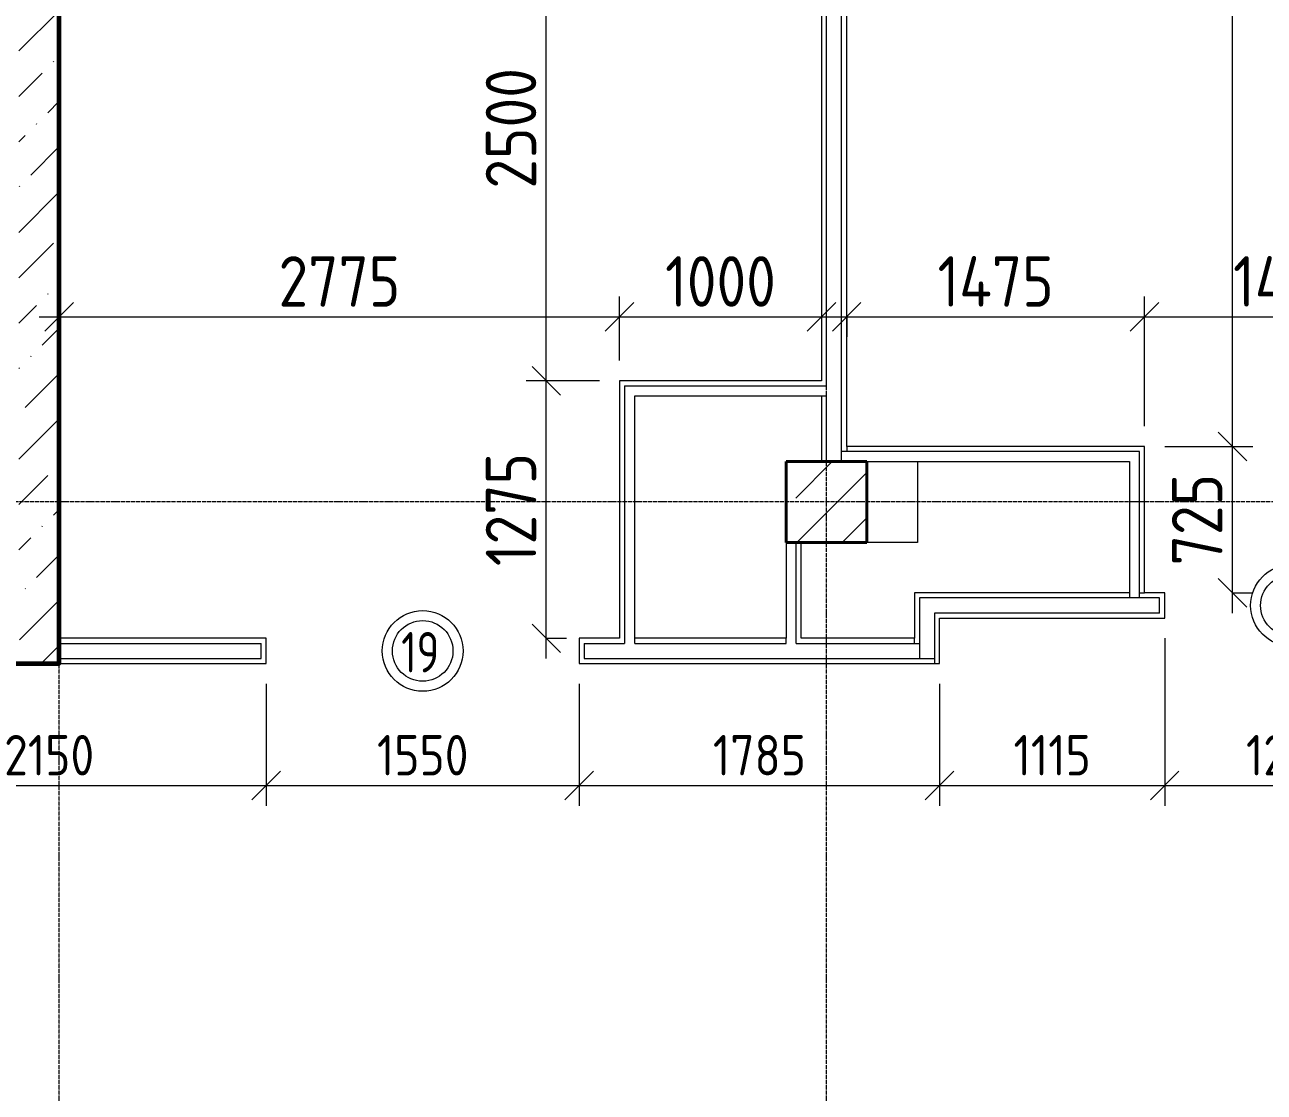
# Model space of a CAD drawing. Header units: millimetres. Extents: x -56773 to 221258, y -262288 to 26541.
# Drawn here: x 45639 to 51777, y -97466 to -92181 of the extents above; entities that cross this region are included whole.
import ezdxf

# ---------------------------------------------------------------- set-up
doc = ezdxf.new("R2010")
doc.units = ezdxf.units.MM
doc.linetypes.add('ADSK_Линия сетки', pattern=[25, 20, -2.5, 0, -2.5])
for name, color, linetype, lineweight in [('3.1 Штукатурка внешн стен для инвесторов', 5, 'Continuous', 60), ('Марки дверей', 7, 'Continuous', 20), ('Несущие колонны', 7, 'Continuous', 18), ('Оси', 7, 'Continuous', 9), ('Перекрытие', 7, 'Continuous', 18), ('Размеры', 7, 'Continuous', 9), ('Стены внутренние', 7, 'Continuous', 18), ('Стены наружные', 7, 'Continuous', 18), ('Стены штриховка', 7, 'Continuous', 9)]:
    doc.layers.add(name, color=color, linetype=linetype, lineweight=lineweight)
doc.styles.add('GOST Common_2', font='', dxfattribs={"width": 0.9, "height": 250})
doc.styles.add('GOST Common_3', font='', dxfattribs={"width": 0.9, "height": 200})
doc.styles.add('GOST Common_B', font='', dxfattribs={"width": 0.8, "height": 200})
doc.styles.get('GOST Common_2').set_extended_font_data('GOST Common')
doc.styles.get('GOST Common_3').set_extended_font_data('GOST Common')
doc.styles.get('GOST Common_B').set_extended_font_data('GOST Common', bold=True)
doc.dimstyles.new('ADSK_Основной_2_0_2', dxfattribs={"dimscale": 304.8, "dimtxt": 201.142999, "dimasz": 0.463911, "dimexe": 0.328084, "dimexo": 0.328084, "dimgap": 0.164042, "dimtad": 1, "dimdec": 3, "dimrnd": 0.001, "dimdsep": 46, "dimtxsty": 'GOST Common_3', "dimblk1": 'OBLIQUE', "dimblk2": 'OBLIQUE', "dimsah": 1, "dimcen": 0.09, "dimdle": 0.328084, "dimazin": 2, "dimtfac": 1, "dimtdec": 4, "dimtix": 1, "dimtmove": 0, "dimatfit": 3, "dimfxl": 1, "dimtvp": 1, "dimtolj": 1, "dimtzin": 0, "dimlwd": 20, "dimlwe": 20, "dimarcsym": 2})
doc.dimstyles.new('ADSK_Основной_2_0_3', dxfattribs={"dimscale": 304.8, "dimtxt": 201.142999, "dimasz": 0.463911, "dimexe": 0.328084, "dimexo": 0.328084, "dimgap": 0.164042, "dimtad": 1, "dimdec": 3, "dimrnd": 0.001, "dimdsep": 46, "dimtxsty": 'GOST Common_2', "dimblk1": 'OBLIQUE', "dimblk2": 'OBLIQUE', "dimsah": 1, "dimcen": 0.09, "dimdle": 0.328084, "dimazin": 2, "dimtfac": 1, "dimtdec": 4, "dimtix": 1, "dimtmove": 0, "dimatfit": 3, "dimfxl": 1, "dimtvp": 1, "dimtolj": 1, "dimtzin": 0, "dimlwd": 20, "dimlwe": 20, "dimarcsym": 2})

# ---------------------------------------------------------------- blocks, each defined once
blk = doc.blocks.new('ADSK_КолоннаЖБ_Прямоугольная - 400x400 мм-1807143-Кладочный план 2-го этаж')
at = {"layer": 'Несущие колонны', "lineweight": 40}
for p, q in [((-200, 200), (200, 200)), ((-200, -200), (-200, 200)), ((200, 200), (200, -200)), ((200, -200), (-200, -200))]:
    blk.add_line(p, q, dxfattribs=at)
blk = doc.blocks.new('_Oblique')
at = {"color": 0, "linetype": 'ByBlock', "lineweight": -2}
blk.add_line((-0.5, -0.5), (0.5, 0.5), dxfattribs=at)
blk = doc.blocks.new('*D4928')
at = {"layer": 'Defpoints', "color": 0, "lineweight": 25, "transparency": 16777216}
for p in [(44684.4, -95344.1), (46834.4, -95344.1), (46834.4, -95947.8)]:
    blk.add_point(p, dxfattribs=at)
at = {"layer": 'Размеры', "color": 0, "lineweight": 20, "transparency": 16777216}
for p, q in [((44684.4, -95444.1), (44684.4, -96047.8)), ((46834.4, -95444.1), (46834.4, -96047.8)), ((44584.4, -95947.8), (46934.4, -95947.8))]:
    blk.add_line(p, q, dxfattribs=at)
at = {"layer": 'Размеры', "color": 0, "lineweight": 20, "transparency": 16777216, "xscale": 141.4, "yscale": 141.4, "zscale": 141.4, "rotation": 180}
blk.add_blockref('_Oblique', (44684.4, -95947.8), dxfattribs=at)
at = {"layer": 'Размеры', "color": 0, "lineweight": 20, "transparency": 16777216, "xscale": 141.4, "yscale": 141.4, "zscale": 141.4}
blk.add_blockref('_Oblique', (46834.4, -95947.8), dxfattribs=at)
at = {"layer": 'Размеры', "color": 0, "lineweight": 9, "transparency": 16777216, "insert": (45759.4, -95797.8), "char_height": 200, "width": 560.473, "attachment_point": 5, "style": 'GOST Common_3'}
blk.add_mtext('\\A1;2150', dxfattribs=at)
blk = doc.blocks.new('*D4929')
at = {"layer": 'Defpoints', "color": 0, "lineweight": 25, "transparency": 16777216}
for p in [(46834.4, -95344.1), (48384.4, -95344.1), (48384.4, -95947.8)]:
    blk.add_point(p, dxfattribs=at)
at = {"layer": 'Размеры', "color": 0, "lineweight": 20, "transparency": 16777216}
for p, q in [((46834.4, -95444.1), (46834.4, -96047.8)), ((48384.4, -95444.1), (48384.4, -96047.8)), ((46734.4, -95947.8), (48484.4, -95947.8))]:
    blk.add_line(p, q, dxfattribs=at)
at = {"layer": 'Размеры', "color": 0, "lineweight": 20, "transparency": 16777216, "xscale": 141.4, "yscale": 141.4, "zscale": 141.4, "rotation": 180}
blk.add_blockref('_Oblique', (46834.4, -95947.8), dxfattribs=at)
at = {"layer": 'Размеры', "color": 0, "lineweight": 20, "transparency": 16777216, "xscale": 141.4, "yscale": 141.4, "zscale": 141.4}
blk.add_blockref('_Oblique', (48384.4, -95947.8), dxfattribs=at)
at = {"layer": 'Размеры', "color": 0, "lineweight": 9, "transparency": 16777216, "insert": (47609.4, -95797.8), "char_height": 200, "width": 560.473, "attachment_point": 5, "style": 'GOST Common_3'}
blk.add_mtext('\\A1;1550', dxfattribs=at)
blk = doc.blocks.new('*D4930')
at = {"layer": 'Defpoints', "color": 0, "lineweight": 25, "transparency": 16777216}
for p in [(48384.4, -95344.1), (50169.4, -95344.1), (50169.4, -95947.8)]:
    blk.add_point(p, dxfattribs=at)
at = {"layer": 'Размеры', "color": 0, "lineweight": 20, "transparency": 16777216}
for p, q in [((48384.4, -95444.1), (48384.4, -96047.8)), ((50169.4, -95444.1), (50169.4, -96047.8)), ((48284.4, -95947.8), (50269.4, -95947.8))]:
    blk.add_line(p, q, dxfattribs=at)
at = {"layer": 'Размеры', "color": 0, "lineweight": 20, "transparency": 16777216, "xscale": 141.4, "yscale": 141.4, "zscale": 141.4, "rotation": 180}
blk.add_blockref('_Oblique', (48384.4, -95947.8), dxfattribs=at)
at = {"layer": 'Размеры', "color": 0, "lineweight": 20, "transparency": 16777216, "xscale": 141.4, "yscale": 141.4, "zscale": 141.4}
blk.add_blockref('_Oblique', (50169.4, -95947.8), dxfattribs=at)
at = {"layer": 'Размеры', "color": 0, "lineweight": 9, "transparency": 16777216, "insert": (49276.9, -95797.8), "char_height": 200, "width": 560.473, "attachment_point": 5, "style": 'GOST Common_3'}
blk.add_mtext('\\A1;1785', dxfattribs=at)
blk = doc.blocks.new('*D4931')
at = {"layer": 'Defpoints', "color": 0, "lineweight": 25, "transparency": 16777216}
for p in [(51284.4, -95119.1), (50169.4, -95344.1), (51284.4, -95947.8)]:
    blk.add_point(p, dxfattribs=at)
at = {"layer": 'Размеры', "color": 0, "lineweight": 20, "transparency": 16777216}
for p, q in [((51284.4, -95219.1), (51284.4, -96047.8)), ((50169.4, -95444.1), (50169.4, -96047.8)), ((50069.4, -95947.8), (51384.4, -95947.8))]:
    blk.add_line(p, q, dxfattribs=at)
at = {"layer": 'Размеры', "color": 0, "lineweight": 20, "transparency": 16777216, "xscale": 141.4, "yscale": 141.4, "zscale": 141.4, "rotation": 180}
blk.add_blockref('_Oblique', (50169.4, -95947.8), dxfattribs=at)
at = {"layer": 'Размеры', "color": 0, "lineweight": 20, "transparency": 16777216, "xscale": 141.4, "yscale": 141.4, "zscale": 141.4}
blk.add_blockref('_Oblique', (51284.4, -95947.8), dxfattribs=at)
at = {"layer": 'Размеры', "color": 0, "lineweight": 9, "transparency": 16777216, "insert": (50726.9, -95797.8), "char_height": 200, "width": 470.47, "attachment_point": 5, "style": 'GOST Common_3'}
blk.add_mtext('\\A1;1115', dxfattribs=at)
blk = doc.blocks.new('*D4932')
at = {"layer": 'Defpoints', "color": 0, "lineweight": 25, "transparency": 16777216}
for p in [(51284.4, -95119.1), (52534.4, -95119.1), (52534.4, -95947.8)]:
    blk.add_point(p, dxfattribs=at)
at = {"layer": 'Размеры', "color": 0, "lineweight": 20, "transparency": 16777216}
for p, q in [((51284.4, -95219.1), (51284.4, -96047.8)), ((52534.4, -95219.1), (52534.4, -96047.8)), ((51184.4, -95947.8), (52634.4, -95947.8))]:
    blk.add_line(p, q, dxfattribs=at)
at = {"layer": 'Размеры', "color": 0, "lineweight": 20, "transparency": 16777216, "xscale": 141.4, "yscale": 141.4, "zscale": 141.4, "rotation": 180}
blk.add_blockref('_Oblique', (51284.4, -95947.8), dxfattribs=at)
at = {"layer": 'Размеры', "color": 0, "lineweight": 20, "transparency": 16777216, "xscale": 141.4, "yscale": 141.4, "zscale": 141.4}
blk.add_blockref('_Oblique', (52534.4, -95947.8), dxfattribs=at)
at = {"layer": 'Размеры', "color": 0, "lineweight": 9, "transparency": 16777216, "insert": (51909.4, -95797.8), "char_height": 200, "width": 560.473, "attachment_point": 5, "style": 'GOST Common_3'}
blk.add_mtext('\\A1;1250', dxfattribs=at)
blk = doc.blocks.new('*D5024')
at = {"layer": 'Defpoints', "color": 0, "lineweight": 25, "transparency": 16777216}
for p in [(48221.7, -93944.1), (48584.4, -93944.1), (48121.7, -95219.1)]:
    blk.add_point(p, dxfattribs=at)
at = {"layer": 'Размеры', "color": 0, "lineweight": 20, "transparency": 16777216}
for p, q in [((48221.7, -95319.1), (48221.7, -93844.1)), ((48484.4, -93944.1), (48121.7, -93944.1)), ((48221.7, -95219.1), (48321.7, -95219.1))]:
    blk.add_line(p, q, dxfattribs=at)
at = {"layer": 'Размеры', "color": 0, "lineweight": 20, "transparency": 16777216, "xscale": 141.4, "yscale": 141.4, "zscale": 141.4}
for p, rotation in [((48221.7, -93944.1), 90), ((48221.7, -95219.1), 270)]:
    blk.add_blockref('_Oblique', p, dxfattribs=dict(at, rotation=rotation))
at = {"layer": 'Размеры', "color": 0, "lineweight": 9, "transparency": 16777216, "insert": (48046.7, -94581.6), "char_height": 250, "width": 560.473, "attachment_point": 5, "rotation": 90, "style": 'GOST Common_2'}
blk.add_mtext('\\A1;1275', dxfattribs=at)
blk = doc.blocks.new('*D5025')
at = {"layer": 'Defpoints', "color": 0, "lineweight": 25, "transparency": 16777216}
for p in [(48121.7, -91444.1), (48221.7, -91444.1), (48584.4, -93944.1)]:
    blk.add_point(p, dxfattribs=at)
at = {"layer": 'Размеры', "color": 0, "lineweight": 20, "transparency": 16777216}
for p, q in [((48221.7, -94044.1), (48221.7, -91344.1)), ((48221.7, -91444.1), (48321.7, -91444.1)), ((48484.4, -93944.1), (48121.7, -93944.1))]:
    blk.add_line(p, q, dxfattribs=at)
at = {"layer": 'Размеры', "color": 0, "lineweight": 20, "transparency": 16777216, "xscale": 141.4, "yscale": 141.4, "zscale": 141.4}
for p, rotation in [((48221.7, -91444.1), 90), ((48221.7, -93944.1), 270)]:
    blk.add_blockref('_Oblique', p, dxfattribs=dict(at, rotation=rotation))
at = {"layer": 'Размеры', "color": 0, "lineweight": 9, "transparency": 16777216, "insert": (48046.7, -92694.1), "char_height": 250, "width": 605.475, "attachment_point": 5, "rotation": 90, "style": 'GOST Common_2'}
blk.add_mtext('\\A1;2500', dxfattribs=at)
blk = doc.blocks.new('*D5026')
at = {"layer": 'Defpoints', "color": 0, "lineweight": 25, "transparency": 16777216}
for p in [(45809.4, -93527.2), (48584.4, -93627.2), (48584.4, -93944.1)]:
    blk.add_point(p, dxfattribs=at)
at = {"layer": 'Размеры', "color": 0, "lineweight": 20, "transparency": 16777216}
for p, q in [((48584.4, -93844.1), (48584.4, -93527.2)), ((45709.4, -93627.2), (48684.4, -93627.2)), ((45809.4, -93627.2), (45809.4, -93727.2))]:
    blk.add_line(p, q, dxfattribs=at)
at = {"layer": 'Размеры', "color": 0, "lineweight": 20, "transparency": 16777216, "xscale": 141.4, "yscale": 141.4, "zscale": 141.4, "rotation": 180}
blk.add_blockref('_Oblique', (45809.4, -93627.2), dxfattribs=at)
at = {"layer": 'Размеры', "color": 0, "lineweight": 20, "transparency": 16777216, "xscale": 141.4, "yscale": 141.4, "zscale": 141.4}
blk.add_blockref('_Oblique', (48584.4, -93627.2), dxfattribs=at)
at = {"layer": 'Размеры', "color": 0, "lineweight": 9, "transparency": 16777216, "insert": (47196.9, -93452.2), "char_height": 250, "width": 605.475, "attachment_point": 5, "style": 'GOST Common_2'}
blk.add_mtext('\\A1;2775', dxfattribs=at)
blk = doc.blocks.new('*D5027')
at = {"layer": 'Defpoints', "color": 0, "lineweight": 25, "transparency": 16777216}
for p in [(49584.4, -93527.2), (49584.4, -93627.2), (48584.4, -93944.1)]:
    blk.add_point(p, dxfattribs=at)
at = {"layer": 'Размеры', "color": 0, "lineweight": 20, "transparency": 16777216}
for p, q in [((48584.4, -93844.1), (48584.4, -93527.2)), ((48484.4, -93627.2), (49684.4, -93627.2)), ((49584.4, -93627.2), (49584.4, -93727.2))]:
    blk.add_line(p, q, dxfattribs=at)
at = {"layer": 'Размеры', "color": 0, "lineweight": 20, "transparency": 16777216, "xscale": 141.4, "yscale": 141.4, "zscale": 141.4, "rotation": 180}
blk.add_blockref('_Oblique', (48584.4, -93627.2), dxfattribs=at)
at = {"layer": 'Размеры', "color": 0, "lineweight": 20, "transparency": 16777216, "xscale": 141.4, "yscale": 141.4, "zscale": 141.4}
blk.add_blockref('_Oblique', (49584.4, -93627.2), dxfattribs=at)
at = {"layer": 'Размеры', "color": 0, "lineweight": 9, "transparency": 16777216, "insert": (49084.4, -93452.2), "char_height": 250, "width": 560.473, "attachment_point": 5, "style": 'GOST Common_2'}
blk.add_mtext('\\A1;1000', dxfattribs=at)
blk = doc.blocks.new('*D5028')
at = {"layer": 'Defpoints', "color": 0, "lineweight": 25, "transparency": 16777216}
for p in [(49709.4, -93527.2), (51184.4, -93627.2), (51184.4, -94269.1)]:
    blk.add_point(p, dxfattribs=at)
at = {"layer": 'Размеры', "color": 0, "lineweight": 20, "transparency": 16777216}
for p, q in [((51184.4, -94169.1), (51184.4, -93527.2)), ((49609.4, -93627.2), (51284.4, -93627.2)), ((49709.4, -93627.2), (49709.4, -93727.2))]:
    blk.add_line(p, q, dxfattribs=at)
at = {"layer": 'Размеры', "color": 0, "lineweight": 20, "transparency": 16777216, "xscale": 141.4, "yscale": 141.4, "zscale": 141.4, "rotation": 180}
blk.add_blockref('_Oblique', (49709.4, -93627.2), dxfattribs=at)
at = {"layer": 'Размеры', "color": 0, "lineweight": 20, "transparency": 16777216, "xscale": 141.4, "yscale": 141.4, "zscale": 141.4}
blk.add_blockref('_Oblique', (51184.4, -93627.2), dxfattribs=at)
at = {"layer": 'Размеры', "color": 0, "lineweight": 9, "transparency": 16777216, "insert": (50446.9, -93452.2), "char_height": 250, "width": 580.928, "attachment_point": 5, "style": 'GOST Common_2'}
blk.add_mtext('\\A1;1475', dxfattribs=at)
blk = doc.blocks.new('*D5029')
at = {"layer": 'Defpoints', "color": 0, "lineweight": 25, "transparency": 16777216}
for p in [(52634.4, -93527.2), (52634.4, -93627.2), (51184.4, -94269.1)]:
    blk.add_point(p, dxfattribs=at)
at = {"layer": 'Размеры', "color": 0, "lineweight": 20, "transparency": 16777216}
for p, q in [((51184.4, -94169.1), (51184.4, -93527.2)), ((51084.4, -93627.2), (52734.4, -93627.2)), ((52634.4, -93627.2), (52634.4, -93727.2))]:
    blk.add_line(p, q, dxfattribs=at)
at = {"layer": 'Размеры', "color": 0, "lineweight": 20, "transparency": 16777216, "xscale": 141.4, "yscale": 141.4, "zscale": 141.4, "rotation": 180}
blk.add_blockref('_Oblique', (51184.4, -93627.2), dxfattribs=at)
at = {"layer": 'Размеры', "color": 0, "lineweight": 20, "transparency": 16777216, "xscale": 141.4, "yscale": 141.4, "zscale": 141.4}
blk.add_blockref('_Oblique', (52634.4, -93627.2), dxfattribs=at)
at = {"layer": 'Размеры', "color": 0, "lineweight": 9, "transparency": 16777216, "insert": (51909.4, -93452.2), "char_height": 250, "width": 580.928, "attachment_point": 5, "style": 'GOST Common_2'}
blk.add_mtext('\\A1;1450', dxfattribs=at)
blk = doc.blocks.new('*D5030')
at = {"layer": 'Defpoints', "color": 0, "lineweight": 25, "transparency": 16777216}
for p in [(51184.4, -94269.1), (51620, -94269.1), (51520, -94994.1)]:
    blk.add_point(p, dxfattribs=at)
at = {"layer": 'Размеры', "color": 0, "lineweight": 20, "transparency": 16777216}
for p, q in [((51620, -95094.1), (51620, -94169.1)), ((51284.4, -94269.1), (51720, -94269.1)), ((51620, -94994.1), (51720, -94994.1))]:
    blk.add_line(p, q, dxfattribs=at)
at = {"layer": 'Размеры', "color": 0, "lineweight": 20, "transparency": 16777216, "xscale": 141.4, "yscale": 141.4, "zscale": 141.4}
for p, rotation in [((51620, -94269.1), 90), ((51620, -94994.1), 270)]:
    blk.add_blockref('_Oblique', p, dxfattribs=dict(at, rotation=rotation))
at = {"layer": 'Размеры', "color": 0, "lineweight": 9, "transparency": 16777216, "insert": (51445, -94631.6), "char_height": 250, "width": 454.106, "attachment_point": 5, "rotation": 90, "style": 'GOST Common_2'}
blk.add_mtext('\\A1;725', dxfattribs=at)
blk = doc.blocks.new('*D5031')
at = {"layer": 'Defpoints', "color": 0, "lineweight": 25, "transparency": 16777216}
for p in [(51520, -88594.1), (51620, -88594.1), (51184.4, -94269.1)]:
    blk.add_point(p, dxfattribs=at)
at = {"layer": 'Размеры', "color": 0, "lineweight": 20, "transparency": 16777216}
for p, q in [((51620, -94369.1), (51620, -88494.1)), ((51620, -88594.1), (51720, -88594.1)), ((51284.4, -94269.1), (51720, -94269.1))]:
    blk.add_line(p, q, dxfattribs=at)
at = {"layer": 'Размеры', "color": 0, "lineweight": 20, "transparency": 16777216, "xscale": 141.4, "yscale": 141.4, "zscale": 141.4}
for p, rotation in [((51620, -88594.1), 90), ((51620, -94269.1), 270)]:
    blk.add_blockref('_Oblique', p, dxfattribs=dict(at, rotation=rotation))
at = {"layer": 'Размеры', "color": 0, "lineweight": 9, "transparency": 16777216, "insert": (51445, -91431.6), "char_height": 250, "width": 605.475, "attachment_point": 5, "rotation": 90, "style": 'GOST Common_2'}
blk.add_mtext('\\A1;5675', dxfattribs=at)
blk = doc.blocks.new('М_двери1 - Марка экземпляра 2-3719212-Кладочный план 2-го этаж')
at = {"layer": 'Марки дверей'}
for radius in [2, 1.5]:
    blk.add_circle((0, 0), radius, dxfattribs=at)

msp = doc.modelspace()

# ---------------------------------------------------------------- hatches: boundary and pattern name
at = {"layer": 'Несущие колонны', "lineweight": 9}
h = msp.add_hatch(dxfattribs=at)
h.set_pattern_fill('FP_1', color=256, style=0, pattern_type=2)
h.set_pattern_definition([(45, (9.36, -97949.04), (-224.5064, 224.5064), []), (45, (233.87, -97949.04), (-224.5064, 224.5064), [396.875, -79.375, 3.353, -76.022])])
h.paths.add_polyline_path([(49409.3615, -94744.0666), (49809.3615, -94744.0666), (49809.3615, -94344.0666), (49409.3615, -94344.0666)])
at = {"layer": 'Стены наружные', "lineweight": 9}
h = msp.add_hatch(dxfattribs=at)
h.set_pattern_fill('FP_2', color=256, style=0, pattern_type=2)
h.set_pattern_definition([(45, (9.36, -97949.04), (84.18955, 308.69595), [396.875, -79.375, 3.353, -76.022])])
h.paths.add_polyline_path([(45609.3615, -95344.0666), (45809.3615, -95344.0666), (45809.3615, -86744.0666), (45609.3615, -86744.0666), (45609.3615, -95144.0666)])

# ---------------------------------------------------------------- linework, layer by layer
at = {"layer": '3.1 Штукатурка внешн стен для инвесторов'}
msp.add_lwpolyline([(42009.3615, -95344.0666), (45809.3615, -95344.0666), (45809.3615, -91444.0666), (49684.3615, -91444.0666)], dxfattribs=at)
at = {"layer": 'Несущие колонны', "lineweight": 9}
for p, q in [((49809.3615, -94344.0666), (49409.3615, -94344.0666)), ((49409.3615, -94344.0666), (49409.3615, -94744.0666)), ((49809.3615, -94744.0666), (49809.3615, -94344.0666)), ((49409.3615, -94744.0666), (49809.3615, -94744.0666))]:
    msp.add_line(p, q, dxfattribs=at)
at = {"layer": 'Оси', "linetype": 'ADSK_Линия сетки', "lineweight": 5}
for p, q in [((45809.3615, -108922.9178), (45809.3615, -87921.5904)), ((49609.3615, -108922.9178), (49609.3615, -87921.5904)), ((62525.08, -94544.0666), (-25230.7352, -94544.0666))]:
    msp.add_line(p, q, dxfattribs=at)
at = {"layer": 'Перекрытие'}
for p, q in [((50059.3615, -94344.0666), (50059.3615, -94744.0666)), ((50059.3615, -94744.0666), (49809.3615, -94744.0666))]:
    msp.add_line(p, q, dxfattribs=at)
at = {"layer": 'Стены внутренние', "lineweight": 5}
for p, q in [((49709.3615, -94269.0666), (49709.3615, -88594.0666)), ((49584.3615, -91444.0666), (49584.3615, -93944.0666)), ((48584.3615, -93944.0666), (48584.3615, -95219.0666)), ((49584.3615, -93944.0666), (48584.3615, -93944.0666)), ((48659.3615, -95219.0666), (48659.3615, -94019.0666)), ((48659.3615, -94019.0666), (49584.3615, -94019.0666)), ((49584.3615, -94019.0666), (49584.3615, -94344.0666)), ((51184.3615, -94269.0666), (49709.3615, -94269.0666)), ((51184.3615, -94994.0666), (51184.3615, -94269.0666)), ((49584.3615, -94344.0666), (51109.3615, -94344.0666)), ((51109.3615, -94344.0666), (51109.3615, -94994.0666)), ((49409.3615, -94744.0666), (49409.3615, -95219.0666)), ((49484.3615, -94744.0666), (49409.3615, -94744.0666)), ((49484.3615, -95219.0666), (49484.3615, -94744.0666)), ((51109.3615, -94994.0666), (50044.3615, -94994.0666)), ((50044.3615, -94994.0666), (50044.3615, -95219.0666)), ((51284.3615, -94994.0666), (51184.3615, -94994.0666)), ((51284.3615, -95119.0666), (51284.3615, -94994.0666)), ((50169.3615, -95119.0666), (51284.3615, -95119.0666)), ((50169.3615, -95344.0666), (50169.3615, -95119.0666)), ((46834.3615, -95219.0666), (45809.3615, -95219.0666)), ((46834.3615, -95344.0666), (46834.3615, -95219.0666)), ((48584.3615, -95219.0666), (48384.3615, -95219.0666)), ((48384.3615, -95219.0666), (48384.3615, -95344.0666)), ((49409.3615, -95219.0666), (48659.3615, -95219.0666)), ((50044.3615, -95219.0666), (49484.3615, -95219.0666)), ((45809.3615, -95344.0666), (46834.3615, -95344.0666)), ((48384.3615, -95344.0666), (50169.3615, -95344.0666))]:
    msp.add_line(p, q, dxfattribs=at)
at = {"layer": 'Стены наружные', "lineweight": 9}
for p, q in [((45809.3615, -95219.0666), (45809.3615, -91444.0666)), ((44684.3615, -95344.0666), (45809.3615, -95344.0666))]:
    msp.add_line(p, q, dxfattribs=at)
at = {"layer": 'Стены штриховка', "lineweight": 9}
for p, q in [((49684.3615, -94344.0666), (49684.3615, -88594.0666)), ((49609.3615, -93969.0666), (49609.3615, -91444.0666)), ((48609.3615, -93969.0666), (48609.3615, -95244.0666)), ((48609.3615, -93969.0666), (49609.3615, -93969.0666)), ((49584.3615, -94019.0666), (49609.3615, -94019.0666)), ((49609.3615, -94344.0666), (49609.3615, -94019.0666)), ((49709.3615, -94269.0666), (49709.3615, -94294.0666)), ((51159.3615, -94294.0666), (49684.3615, -94294.0666)), ((51159.3615, -95019.0666), (51159.3615, -94294.0666)), ((49459.3615, -95244.0666), (49459.3615, -94744.0666)), ((51259.3615, -95019.0666), (50069.3615, -95019.0666)), ((50069.3615, -95019.0666), (50069.3615, -95319.0666)), ((51109.3615, -94994.0666), (51109.3615, -95019.0666)), ((51159.3615, -94994.0666), (51184.3615, -94994.0666)), ((51259.3615, -95094.0666), (51259.3615, -95019.0666)), ((51259.3615, -95094.0666), (50144.3615, -95094.0666)), ((50144.3615, -95094.0666), (50144.3615, -95344.0666)), ((45809.3615, -95219.0666), (45809.3615, -95344.0666)), ((45809.3615, -95244.0666), (46809.3615, -95244.0666)), ((46809.3615, -95319.0666), (46809.3615, -95244.0666)), ((48409.3615, -95244.0666), (48409.3615, -95319.0666)), ((48409.3615, -95244.0666), (48609.3615, -95244.0666)), ((48659.3615, -95244.0666), (48659.3615, -95219.0666)), ((48659.3615, -95244.0666), (49409.3615, -95244.0666)), ((49409.3615, -95244.0666), (49409.3615, -95219.0666)), ((49459.3615, -95244.0666), (50069.3615, -95244.0666)), ((50044.3615, -95244.0666), (50044.3615, -95219.0666)), ((45809.3615, -95319.0666), (46809.3615, -95319.0666)), ((48409.3615, -95319.0666), (50144.3615, -95319.0666))]:
    msp.add_line(p, q, dxfattribs=at)

# ---------------------------------------------------------------- block references
at = {"layer": 'Марки дверей', "xscale": 99.99999999999993, "yscale": 99.99999999999993, "zscale": 99.99999999999993}
for p in [(51909.3615, -95056.5666), (47609.3615, -95281.5666)]:
    msp.add_blockref('М_двери1 - Марка экземпляра 2-3719212-Кладочный план 2-го этаж', p, dxfattribs=at)
at = {"layer": 'Несущие колонны', "lineweight": 40, "rotation": 89.9999999999999}
msp.add_blockref('ADSK_КолоннаЖБ_Прямоугольная - 400x400 мм-1807143-Кладочный план 2-го этаж', (49609.3615, -94544.0666), dxfattribs=at)

# ---------------------------------------------------------------- texts
at = {"layer": 'Марки дверей', "lineweight": 5, "insert": (47502.9041, -95187.9076), "char_height": 200, "width": 250.1265, "attachment_point": 1, "style": 'GOST Common_B'}
msp.add_mtext('19', dxfattribs=at)

# ---------------------------------------------------------------- dimensions: what is measured, and where the dimension line sits
at = {"layer": 'Размеры', "lineweight": 9}
for base, p1, p2, override, picture, middle in [((51619.9882, -88594.0666), (51184.3615, -94269.0666), (51520.0033, -88594.0666), {"dimpost": '<>', "dimfxl": 5684.91692}, '*D5031', (51444.9882, -91431.5666)), ((48221.6734, -91444.0666), (48584.3615, -93944.0666), (48121.6885, -91444.0666), {"dimpost": '<>', "dimfxl": 2542.45282}, '*D5025', (48046.6734, -92694.0666)), ((48221.6734, -93944.0666), (48121.6885, -95219.0666), (48584.3615, -93944.0666), {"dimpost": '<>', "dimfxl": 1356.352219}, '*D5024', (48046.6734, -94581.5666)), ((51619.9882, -94269.0666), (51520.0033, -94994.0666), (51184.3615, -94269.0666), {"dimpost": '<>', "dimfxl": 798.924519}, '*D5030', (51444.9882, -94631.5666))]:
    dim = msp.add_linear_dim(base=base, p1=p1, p2=p2, angle=90, dimstyle='ADSK_Основной_2_0_3', override=override, dxfattribs=at)
    dim.commit()
    dim.dimension.update_dxf_attribs({"geometry": picture, "text_midpoint": middle})
for base, p1, p2, dimstyle, override, picture, middle in [((48584.3615, -93627.155), (45809.3615, -93527.1701), (48584.3615, -93944.0666), 'ADSK_Основной_2_0_3', {"dimpost": '<>', "dimfxl": 2806.141065}, '*D5026', (47196.8615, -93452.155)), ((49584.3615, -93627.155), (48584.3615, -93944.0666), (49584.3615, -93527.1701), 'ADSK_Основной_2_0_3', {"dimpost": '<>', "dimfxl": 1083.421744}, '*D5027', (49084.3615, -93452.155)), ((51184.3615, -93627.155), (49709.3615, -93527.1701), (51184.3615, -94269.0666), 'ADSK_Основной_2_0_3', {"dimpost": '<>', "dimfxl": 1651.070983}, '*D5028', (50446.8615, -93452.155)), ((52634.3615, -93627.155), (51184.3615, -94269.0666), (52634.3615, -93527.1701), 'ADSK_Основной_2_0_3', {"dimpost": '<>', "dimfxl": 1628.775733}, '*D5029', (51909.3615, -93452.155)), ((51284.3615, -95947.7511), (50169.3615, -95344.0666), (51284.3615, -95119.0666), 'ADSK_Основной_2_0_2', {"dimpost": '<>', "dimfxl": 1137.475274}, '*D4931', (50726.8615, -95797.7511)), ((52534.3615, -95947.7511), (51284.3615, -95119.0666), (52534.3615, -95119.0666), 'ADSK_Основной_2_0_2', {"dimpost": '<>', "dimfxl": 1250}, '*D4932', (51909.3615, -95797.7511)), ((46834.3615, -95947.7511), (44684.3615, -95344.0666), (46834.3615, -95344.0666), 'ADSK_Основной_2_0_2', {"dimpost": '<>', "dimfxl": 2150}, '*D4928', (45759.3615, -95797.7511)), ((48384.3615, -95947.7511), (46834.3615, -95344.0666), (48384.3615, -95344.0666), 'ADSK_Основной_2_0_2', {"dimpost": '<>', "dimfxl": 1550}, '*D4929', (47609.3615, -95797.7511)), ((50169.3615, -95947.7511), (48384.3615, -95344.0666), (50169.3615, -95344.0666), 'ADSK_Основной_2_0_2', {"dimpost": '<>', "dimfxl": 1785}, '*D4930', (49276.8615, -95797.7511))]:
    dim = msp.add_linear_dim(base=base, p1=p1, p2=p2, dimstyle=dimstyle, override=override, dxfattribs=at)
    dim.commit()
    dim.dimension.update_dxf_attribs({"geometry": picture, "text_midpoint": middle})

doc.saveas('drawing.dxf')
